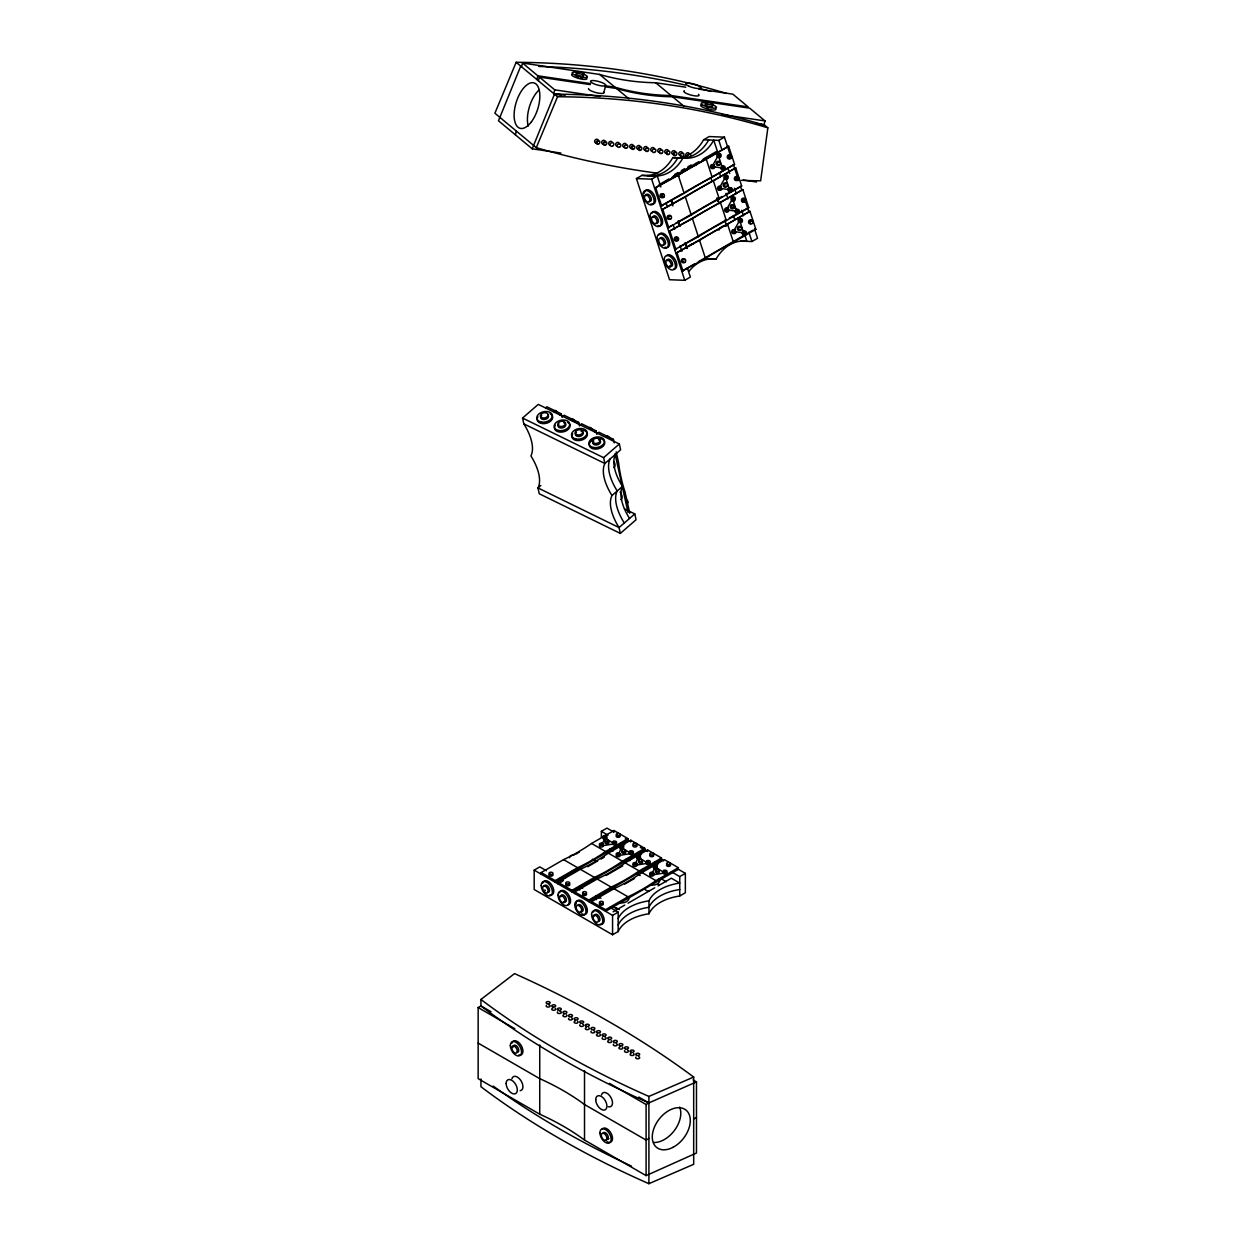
<?xml version="1.0" encoding="UTF-8"?>
<svg xmlns="http://www.w3.org/2000/svg" width="1246" height="1246" viewBox="0 0 1246 1246"><rect width="100%" height="100%" fill="white"/><g stroke="black" fill="none" stroke-linecap="round" stroke-linejoin="round"><path stroke-width="1.5" d="M560.887 153.056L532.213 148.819L554.47 94.182A894.659 772.832 -50.2 0 1 764.795 125.285L767.848 127.84L760.636 180.841A1017.375 878.851 -50.2 0 1 741.401 180.343M600.416 903.911L602.332 903.911M669.538 865.285L667.56 865.285M521.498 66.77L522.526 63.048L599.638 74.448A254.34 219.717 -50.2 0 0 655.723 82.75L685.814 87.204M515.346 134.786L516.358 131.079M536.839 79.51L537.851 75.804L522.526 63.048M538.365 80.788L539.393 77.081L590.168 84.588M539.393 77.081L554.719 89.837L553.707 93.543L565.17 95.241M603.734 92.889L605.758 85.46A7.912 1.853 15.3 0 0 595.09 80.741A7.912 1.853 15.3 0 0 593.626 83.669A7.912 1.853 15.3 0 0 605.758 85.46M605.213 86.815L616.505 88.482A254.34 219.717 -50.2 0 0 672.591 96.783L749.703 108.184L765.044 120.94L764.016 124.647L756.369 123.51M726.465 93.403A894.659 772.832 -50.2 0 0 516.14 62.3L494.896 113.23L536.294 147.667A1017.375 878.851 -50.2 0 0 657.701 173.256M520.735 66.131L498.478 120.769L532.213 148.819M536.294 147.667L557.538 96.736L516.14 62.3M675.114 238.656L675.908 238.033M742.289 199.874L743.286 199.298M749.485 221.321L749.5 222.52M603.282 843.978A1.978 1.137 0 0 1 601.538 845.411A1.978 1.137 0 0 1 599.404 844.165A1.978 1.137 0 0 1 601.88 843.168L601.366 844.274L603.282 843.978L603.282 845.598L612.705 844.134L612.705 842.514L614.621 842.218L613.219 841.408L613.219 843.028L604.917 838.231L604.917 836.627L606.319 837.437A1.978 1.137 0 0 1 606.319 839.041A1.978 1.137 0 0 1 603.516 839.041A1.978 1.137 0 0 1 603.516 837.437M604.403 839.337L604.917 836.627M604.917 838.231L601.88 844.788L601.88 843.168M620.072 853.666A1.978 1.137 0 0 1 618.343 855.099A1.978 1.137 0 0 1 616.194 853.868A1.978 1.137 0 0 1 618.67 852.856L618.172 853.962L620.072 853.666L620.072 855.286M621.209 849.04L621.707 846.314L623.109 847.124L623.109 848.744M621.707 846.314L618.67 854.476L618.67 852.856M636.877 863.369A1.978 1.137 0 0 1 635.133 864.802A1.978 1.137 0 0 1 632.984 863.556A1.978 1.137 0 0 1 635.476 862.559L634.962 863.665L636.877 863.369L636.877 864.989L648.2 863.229L648.2 861.609L646.814 860.799L646.814 862.419M637.999 858.743L638.513 856.018L639.914 856.827L639.914 858.447M638.513 856.018L635.476 864.179L635.476 862.559M653.667 873.057A1.978 1.137 0 0 1 651.923 874.505A1.978 1.137 0 0 1 649.789 873.259A1.978 1.137 0 0 1 652.265 872.262L651.751 873.353L653.667 873.057L653.667 874.676L665.006 872.932M654.789 868.431L655.303 865.705L656.704 866.515L656.704 868.135M655.303 865.705L652.265 873.867L652.265 872.262M713.21 167.727A1.978 1.526 -87.8 0 1 711.092 168.179A1.978 1.526 -87.8 0 1 710.796 165.407A1.978 1.526 -87.8 0 1 712.914 164.97L717.431 157.074L719.627 155.516L718.35 155.47L722.446 167.976L723.724 168.039L723.132 166.232L721.855 166.17M714.192 165.017L713.273 166.621L714.783 166.824A1.978 1.526 -87.8 0 1 712.821 168.522A1.978 1.526 -87.8 0 1 711.918 165.765A1.978 1.526 -87.8 0 1 714.192 165.017L712.914 164.97M719.098 188.255L725.452 177.15L729.549 189.657L730.826 189.704L730.234 187.897L728.957 187.85A1.978 1.526 -87.8 0 0 728.271 190.763A1.978 1.526 -87.8 0 0 730.483 191.199M721.294 186.698L720.375 188.302L721.886 188.504A1.978 1.526 -87.8 0 1 719.923 190.202A1.978 1.526 -87.8 0 1 719.02 187.43A1.978 1.526 -87.8 0 1 721.294 186.698L720.017 186.651M724.533 178.739L726.714 177.197L727.306 179.003L726.044 178.957M733.146 200.622L734.408 200.668L733.816 198.862L732.555 198.815L727.119 208.316L728.38 208.362L727.477 209.967L737.912 211.384L737.321 209.577L736.059 209.53M731.636 200.419L733.816 198.862M734.501 230.354A1.978 1.526 -87.8 0 1 733.645 233.516A1.978 1.526 -87.8 0 1 731.807 231.226A1.978 1.526 -87.8 0 1 734.221 229.996L739.641 220.495L740.918 220.542L741.51 222.349L740.233 222.302M734.221 229.996L735.483 230.043L734.564 231.647L745.015 233.049L744.423 231.242L743.161 231.195M738.738 222.1L740.918 220.542M550.125 874.692L551.838 875.268M662.233 196.245L660.863 195.56L662.218 195.046M728.334 156.108L728.209 157.494L729.268 157.65M620.337 533.397L539.269 493.774L537.992 487.949A42.878 20.59 49 0 0 530.905 455.911A42.878 20.59 49 0 0 523.834 423.874L522.541 418.049L538.272 404.389L619.34 443.997L620.617 449.822L604.886 463.496A42.878 20.59 49 0 0 611.973 495.534A42.878 20.59 49 0 0 619.044 527.572L620.337 533.397L636.067 519.738L634.775 513.913L624.433 508.851M545.514 407.925L546.823 406.788L561.307 413.859L562.086 417.441M559.984 414.996L561.307 413.859M562.88 416.413L564.189 415.276L578.674 422.347L579.468 425.93M577.365 423.484L578.674 422.347M580.262 424.902L581.571 423.765L596.04 430.836L596.834 434.418M594.731 431.973L596.04 430.836M597.628 433.39L598.937 432.253L613.406 439.324L614.2 442.906M540.857 485.473L537.992 487.949L619.044 527.572L634.775 513.913M612.098 440.461L613.406 439.324M523.834 423.874L604.886 463.496L603.609 457.671L619.34 443.997M611.973 495.534L622.455 486.423A42.878 20.59 49 0 1 615.384 454.385M668.417 216.43L668.432 218.268M749.625 221.134L750.559 221.103M491.017 1011.752L480.94 1005.927L478.153 1007.547L478.153 1078.647L539.736 1114.204A254.34 146.841 0 0 1 584.514 1140.059L646.098 1175.617L696.483 1153.002L696.483 1081.886L648.901 1102.897A894.659 516.529 0 0 1 480.94 1005.927L480.94 999.463L514.536 973.609A1017.375 587.38 0 0 1 693.679 1077.042L693.679 1164.309L648.901 1183.7A894.659 516.529 0 0 1 480.94 1086.73L480.94 1078.974M617.471 835.786L617.471 836.596M687.356 267.89L690.362 277.079L684.755 280.319L669.538 279.727L636.41 178.583L642.017 175.343A42.878 32.91 -87.8 0 0 672.809 157.572A42.878 32.91 -87.8 0 0 703.601 139.786L709.192 136.562L724.424 137.153L729.845 153.694M636.41 178.583L651.642 179.175L657.234 175.935L660.847 186.978M703.601 139.786L718.817 140.377L724.424 137.153M674.802 174.378L678.073 172.493M681.328 170.609L684.599 168.724M687.87 166.839L691.125 164.955M659.041 184.657L669.024 178.894M674.024 176.013L698.99 161.591M705.641 157.744L717.291 151.015L713.74 140.191A42.878 32.91 -87.8 0 1 682.948 157.962A42.878 32.91 -87.8 0 1 652.156 175.733M728.645 146.234L654.602 188.193L678.26 175.312A198.426 55.416 -18.1 0 1 706.248 159.161L728.645 146.234L734.564 164.285L712.167 177.228A198.426 55.416 -18.1 0 0 684.179 193.379L660.505 206.26L682.014 193.846M685.316 191.931L734.564 164.285M735.747 167.899L661.688 209.873L685.362 196.993A198.426 55.416 -18.1 0 1 713.351 180.826L735.747 167.899L741.65 185.966L719.269 198.893A198.426 55.416 -18.1 0 0 691.265 215.06L667.607 227.94L672.575 225.074M675.877 223.159L722.197 196.416M725.499 194.516L741.65 185.966M742.834 189.579L668.791 231.554L692.449 218.673A198.426 55.416 -18.1 0 1 720.437 202.506L742.834 189.579L748.753 207.646L726.356 220.573A198.426 55.416 -18.1 0 0 698.367 236.724L674.709 249.605M679.662 246.739L725.982 220.012M729.284 218.097L748.753 207.646M749.936 211.259L675.893 253.218L699.551 240.338A198.426 55.416 -18.1 0 1 727.539 224.187L749.936 211.259L755.855 229.311L733.458 242.238A198.426 55.416 -18.1 0 0 705.47 258.405L681.811 271.285M683.462 270.335L695.034 263.638M698.352 261.738L744.656 234.996M747.974 233.08L752.927 230.214M740.529 241.085L751.945 241.522L757.537 238.298L754.531 229.108M677.014 868.54L685.347 873.353L685.347 892.759L679.755 895.983A42.878 24.764 0 0 0 648.964 913.77A42.878 24.764 0 0 0 618.172 931.541L612.565 934.765L534.191 889.519L534.191 870.129L539.783 866.889L546.464 870.752M601.366 837.156L601.366 831.347L606.973 828.107L613.639 831.954M541.185 874.162L541.185 872.558L563.581 859.615A198.426 114.57 -60 0 0 591.57 843.464L613.966 830.537L627.968 838.62L627.968 840.225L555.186 882.246L555.186 880.626L577.583 867.699A198.426 114.57 -60 0 0 605.572 851.548L627.968 838.62M575.917 854.117L579.234 852.202M562.943 881L557.99 883.866L557.99 882.246L580.371 869.319A198.426 114.57 -60 0 0 608.375 853.152L630.756 840.225L644.758 848.308L644.758 849.928L571.976 891.949L571.976 890.329L594.373 877.402A198.426 114.57 -60 0 0 622.361 861.235L644.758 848.308M587.754 866.671L597.675 860.939A7.912 4.563 0 0 1 592.333 859.195M600.993 859.039L604.294 857.123M574.78 893.553L574.78 891.949L597.177 879.022A198.426 114.57 -60 0 0 625.165 862.855L647.562 849.928L661.548 858.011L661.548 859.615L588.782 901.637L588.782 900.033L611.163 887.09A198.426 114.57 -60 0 0 639.167 870.938L661.548 858.011M606.21 875.424L622.751 865.861M591.57 903.257L591.57 901.637L613.966 888.71A198.426 114.57 -60 0 0 641.955 872.558L664.352 859.615L678.354 867.699L678.354 869.319L605.572 911.34L605.572 909.72L627.968 896.793A198.426 114.57 -60 0 0 655.957 880.626L678.354 867.699M624.651 884.162L634.572 878.43M613.094 911.838L624.744 905.11M628.077 903.194L654.711 887.822M658.028 885.89L671.345 878.212L679.755 883.056A42.878 24.764 0 0 0 648.964 900.827A42.878 24.764 0 0 0 618.172 918.614M534.191 870.129L612.565 915.374L618.172 912.15L618.172 931.541M671.407 871.779L679.755 876.592L685.347 873.353M609.481 1083.366L646.098 1104.517L648.901 1102.897L638.824 1097.072M648.901 1138.455L646.098 1140.059L584.514 1104.517A254.34 146.841 0 0 0 539.736 1078.647L478.153 1043.104M693.679 1119.048L696.483 1117.444M585.075 894.862L585.277 893.958M480.94 999.463A894.659 516.529 0 0 0 648.901 1096.433L693.679 1077.042M735.794 177.571L735.81 179.533M618.655 836.689L617.673 836.689M618.172 855.581L629.495 853.822L629.495 852.217L631.41 851.921L630.009 851.111L630.009 852.731L621.707 847.934M646.3 863.525L646.3 861.905L648.2 861.609M663.09 873.228L663.09 871.608L665.006 871.312L663.604 870.502L663.604 872.122A1.978 1.137 0 0 0 663.729 873.804A1.978 1.137 0 0 0 666.626 873.586A1.978 1.137 0 0 0 665.987 871.935M718.942 157.276L720.219 157.323A1.978 1.526 -87.8 0 0 720.904 154.411A1.978 1.526 -87.8 0 0 718.584 154.099A1.978 1.526 -87.8 0 0 718.708 157.121M672.809 157.572L682.948 157.962M714.783 166.824L713.506 166.777L722.446 167.976M720.951 167.774L723.724 168.039M642.017 175.343L657.234 175.935M721.886 188.504L720.609 188.458L729.549 189.657M728.038 189.454L730.826 189.704M727.711 210.122L728.972 210.169A1.978 1.526 -87.8 0 1 727.025 211.882A1.978 1.526 -87.8 0 1 726.122 209.11A1.978 1.526 -87.8 0 1 728.38 208.362M735.14 211.135L736.402 211.181A1.978 1.526 -87.8 0 0 737.99 213.346A1.978 1.526 -87.8 0 0 739.392 210.901A1.978 1.526 -87.8 0 0 737.321 209.577M737.912 211.384L736.651 211.337L732.555 198.815M754.578 229.264L755.855 229.311M734.813 231.803L736.075 231.849A1.978 1.526 -87.8 0 1 734.128 233.547A1.978 1.526 -87.8 0 1 733.209 230.775A1.978 1.526 -87.8 0 1 735.483 230.043M742.242 232.8L743.504 232.846A1.978 1.526 -87.8 0 0 745.092 235.027A1.978 1.526 -87.8 0 0 746.494 232.566A1.978 1.526 -87.8 0 0 744.423 231.242M745.015 233.049L743.753 233.002L739.641 220.495M705.937 258.716L716.076 259.106A42.878 32.91 -87.8 0 1 746.868 241.335L744.501 234.108M698.99 89.151L732.835 94.151L748.176 106.907L671.049 95.506A254.34 219.717 -50.2 0 1 614.963 87.204L605.572 85.818M537.851 75.804L590.511 83.591M554.719 89.837L599.856 96.503M721.777 114.539L765.044 120.94M554.47 94.182L561.479 95.226M759.53 124.507L764.795 125.285M743.161 180.016L756.556 181.994M522.541 418.049L603.609 457.671M625.305 838.698L630.32 841.595M640.319 847.358L646.986 851.22M660.333 858.915L663.666 860.846M601.366 831.347L608.048 835.194M621.38 842.888L624.713 844.819M638.061 852.529L641.394 854.445M654.726 862.154L658.075 864.07M638.513 857.637L648.2 863.229M655.303 867.325L663.604 872.122M609.761 849.118L613.094 851.034M626.411 858.728L629.744 860.643M661.361 878.913L666.361 881.794M591.57 843.464L605.572 851.548M608.375 853.152L622.361 861.235M625.165 862.855L639.167 870.938M641.955 872.558L655.957 880.626M636.846 873.648L640.179 875.564M563.581 859.615L577.583 867.699M580.371 869.319L594.373 877.402M597.177 879.022L611.163 887.09M613.966 888.71L627.968 896.793M597.659 896.263L600.993 898.195M579.359 886.513L582.676 888.429M595.993 896.123L599.326 898.039M615.976 907.649L619.293 909.564M559.797 878.446L563.13 880.377M576.477 888.071L579.811 890.002M593.158 897.712L596.491 899.628M609.824 907.337L618.172 912.15M541.185 872.558L555.186 880.626M557.99 882.246L571.976 890.329M574.78 891.949L588.782 900.033M591.57 901.637L605.572 909.72M693.119 1079.939L696.483 1081.886M478.153 1007.547L514.769 1028.682M655.723 82.75L671.049 95.506M672.591 96.783L683.743 106.05M599.638 74.448L614.963 87.204M616.505 88.482L629.043 98.917M625.648 499.568L626.66 501.188M733.458 164.737L738.613 180.499M740.685 186.807L741.884 190.482M745.497 201.509L749.111 212.552M718.817 140.377L721.823 149.582M727.851 167.961L729.658 173.49M734.47 188.193L736.277 193.706M741.697 210.263L743.504 215.776M748.924 232.332L751.945 241.522M719.627 155.516L720.219 157.323M719.487 173.007L720.686 176.698M726.138 193.332L727.96 198.877M733.396 215.511L734.61 219.203M706.248 159.161L712.167 177.228M713.351 180.826L719.269 198.893M720.437 202.506L726.356 220.573M727.539 224.187L733.458 242.238M710.859 177.742L712.058 181.433M717.509 198.067L719.331 203.612M724.767 220.246L726.589 225.791M716.871 198.052L718.085 201.743M678.26 175.312L684.179 193.379M685.362 196.993L691.265 215.06M692.449 218.673L698.367 236.724M699.551 240.338L705.47 258.405M671.656 200.372L672.871 204.064M678.322 220.698L680.129 226.242M685.58 242.877L687.403 248.421M671.033 200.341L672.84 205.886M678.291 222.52L679.506 226.211M684.942 242.845L686.764 248.39M666.267 203.519L667.467 207.194M673.494 225.588L674.709 229.264M680.129 245.82L681.936 251.334M655.863 188.255L661.782 206.306M662.965 209.92L668.884 227.987M670.052 231.6L675.971 249.652M677.154 253.265L683.073 271.332M651.642 179.175L684.755 280.319M616.178 451.877L618.561 462.624A198.426 115.271 -64 0 0 624.994 491.765L629.744 513.274M615.026 453.715L628 512.418M679.755 876.592L679.755 895.983M648.964 900.827L648.964 913.77M648.901 1096.433L648.901 1183.7M647.562 849.928L647.562 851.548M646.098 1104.517L646.098 1175.617M630.756 840.225L630.756 841.844M613.966 830.537L613.966 832.157M612.565 915.374L612.565 934.765M606.319 839.041L606.319 837.437A1.978 1.137 0 0 0 606.054 835.692A1.978 1.137 0 0 0 603.126 836.144A1.978 1.137 0 0 0 604.403 837.733M584.514 1070.828L584.514 1140.059M539.736 1044.973L539.736 1114.204M685.985 155.703A1.978 1.713 -50.2 0 1 686.935 152.947A1.978 1.713 -50.2 0 1 689.365 153.897M687.34 156.544A1.978 1.713 -50.2 0 1 688.695 154.115A1.978 1.713 -50.2 0 1 690.891 155.174M674.429 154.021A1.978 1.713 -50.2 0 1 671.781 153.196A1.978 1.713 -50.2 0 1 673.619 150.657A1.978 1.713 -50.2 0 1 675.316 152.775M632.361 147.791A1.978 1.713 -50.2 0 1 629.728 146.981A1.978 1.713 -50.2 0 1 631.551 144.427A1.978 1.713 -50.2 0 1 633.248 146.561M652.483 151.264A1.978 1.713 -50.2 0 1 650.708 149.785A1.978 1.713 -50.2 0 1 652.265 147.604A1.978 1.713 -50.2 0 1 654.306 148.71M597.317 142.605A1.978 1.713 -50.2 0 1 594.669 141.795A1.978 1.713 -50.2 0 1 596.491 139.241A1.978 1.713 -50.2 0 1 598.189 141.374M617.424 146.078A1.978 1.713 -50.2 0 1 615.649 144.443A1.978 1.713 -50.2 0 1 617.533 142.356A1.978 1.713 -50.2 0 1 619.309 144.006M681.001 155.283A1.978 1.713 -50.2 0 1 678.759 153.928A1.978 1.713 -50.2 0 1 680.783 151.669A1.978 1.713 -50.2 0 1 682.325 153.819M603.874 143.882A1.978 1.713 -50.2 0 1 601.631 142.356A1.978 1.713 -50.2 0 1 603.967 140.284A1.978 1.713 -50.2 0 1 605.011 142.885M609.948 145.034A1.978 1.713 -50.2 0 1 609.216 142.013A1.978 1.713 -50.2 0 1 612.238 142.496M639.385 148.835A1.978 1.713 -50.2 0 1 636.737 148.025A1.978 1.713 -50.2 0 1 638.559 145.471A1.978 1.713 -50.2 0 1 640.257 147.604M667.42 152.978A1.978 1.713 -50.2 0 1 664.819 152.308A1.978 1.713 -50.2 0 1 666.283 149.676A1.978 1.713 -50.2 0 1 668.37 151.249M624.916 146.997A1.978 1.713 -50.2 0 1 622.689 145.798A1.978 1.713 -50.2 0 1 624.371 143.415A1.978 1.713 -50.2 0 1 626.317 145.034M659.959 152.183A1.978 1.713 -50.2 0 1 657.732 150.968A1.978 1.713 -50.2 0 1 659.43 148.601A1.978 1.713 -50.2 0 1 661.361 150.221M645.942 150.112A1.978 1.713 -50.2 0 1 643.699 148.741A1.978 1.713 -50.2 0 1 645.724 146.498A1.978 1.713 -50.2 0 1 647.266 148.632M538.802 66.443A894.659 772.832 -50.2 0 1 685.269 85.071M698.959 88.373A894.659 772.832 -50.2 0 1 710.843 91.456M582.754 74.994A3.956 0.934 15.3 0 1 580.34 75.928A3.956 0.934 15.3 0 1 576.213 73.561M582.552 73.763A7.912 1.853 15.3 0 1 585.511 77.579A7.912 1.853 15.3 0 1 573.051 74.012A7.912 1.853 15.3 0 1 578.627 72.642M586.274 77.719A7.912 1.853 15.3 0 1 579.406 78.638A7.912 1.853 15.3 0 1 572.132 74.153M582.349 78.046A3.956 0.934 15.3 0 1 580.792 77.968M577.864 77.221A3.956 0.934 15.3 0 1 576.275 76.52M698.445 94.307A7.912 1.853 15.3 0 1 691.577 95.226A7.912 1.853 15.3 0 1 684.303 90.74M712.307 105.972A3.956 0.934 15.3 0 1 708.382 106.299A3.956 0.934 15.3 0 1 705.719 104.088M711.591 104.368A7.912 1.853 15.3 0 1 714.97 108.168A7.912 1.853 15.3 0 1 702.822 105.1A7.912 1.853 15.3 0 1 705.734 102.888M715.858 108.963A7.912 1.853 15.3 0 1 706.466 108.698A7.912 1.853 15.3 0 1 702.137 104.571M707.868 108.153A3.956 0.934 15.3 0 1 706.903 107.841M603.687 92.375A7.912 1.853 15.3 0 1 596.273 92.671A7.912 1.853 15.3 0 1 588.517 88.544M528.226 126.08A23.752 11.276 -72.7 0 1 539.066 89.992M557.538 96.736A894.659 772.832 -50.2 0 1 767.848 127.84M625.975 499.599A1.978 0.95 49 0 1 627.968 501.484A1.978 0.95 49 0 1 627.345 502.777M626.146 501.795A1.978 0.95 49 0 1 626.66 502.636M606.677 436.863A1.978 0.95 49 0 1 607.612 436.022A1.978 0.95 49 0 1 609.45 437.876M589.28 428.017A1.978 0.95 49 0 1 590.433 427.612A1.978 0.95 49 0 1 592.068 429.387M571.976 419.248A1.978 0.95 49 0 1 573.643 419.513A1.978 0.95 49 0 1 574.873 421.646M571.384 420.136A1.978 0.95 49 0 1 572.148 420.494M554.61 410.759A1.978 0.95 49 0 1 556.277 411.024A1.978 0.95 49 0 1 557.507 413.158M553.707 411.616A1.978 0.95 49 0 1 554.392 411.772M620.087 491.983A7.912 3.8 49 0 1 620.757 499.584M614.044 461.627A7.912 3.8 49 0 1 613.686 467.546M629.542 518.461A42.878 20.59 49 0 1 622.455 486.423M624.293 523.024A42.878 20.59 49 0 1 617.206 490.971A42.878 20.59 49 0 1 610.135 458.933M547.851 414.996A3.956 2.601 -12.5 0 1 546.963 418.625A3.956 2.601 -12.5 0 1 541.699 418.983A3.956 2.601 -12.5 0 1 541.667 415.416M550.125 413.734A7.912 5.202 -12.5 0 1 551.106 420.712A7.912 5.202 -12.5 0 1 540.733 423.266A7.912 5.202 -12.5 0 1 537.929 416.74M565.217 423.484A3.956 2.601 -12.5 0 1 564.329 427.113A3.956 2.601 -12.5 0 1 559.065 427.471A3.956 2.601 -12.5 0 1 559.033 423.905M563.722 422.752A3.956 2.601 -12.5 0 1 564.563 423.048M567.506 422.223A7.912 5.202 -12.5 0 1 568.488 429.2A7.912 5.202 -12.5 0 1 558.099 431.755A7.912 5.202 -12.5 0 1 555.311 425.229M582.583 431.973A3.956 2.601 -12.5 0 1 581.695 435.602A3.956 2.601 -12.5 0 1 576.446 435.96A3.956 2.601 -12.5 0 1 576.415 432.393M581.088 431.241A3.956 2.601 -12.5 0 1 581.929 431.537M583.19 430.135A7.912 5.202 -12.5 0 1 586.57 436.832A7.912 5.202 -12.5 0 1 576.057 440.399A7.912 5.202 -12.5 0 1 572.677 433.717M598.454 439.745A3.956 2.601 -12.5 0 1 599.98 443.296A3.956 2.601 -12.5 0 1 594.311 444.697A3.956 2.601 -12.5 0 1 593.781 440.882M600.556 438.623A7.912 5.202 -12.5 0 1 603.22 446.177A7.912 5.202 -12.5 0 1 591.258 448.046A7.912 5.202 -12.5 0 1 592.753 439.854M745.155 233.718A1.978 1.526 -87.8 0 1 742.834 234.606A1.978 1.526 -87.8 0 1 742.818 231.476A1.978 1.526 -87.8 0 1 745.139 232.192M750.824 223.61A1.978 1.526 -87.8 0 1 748.706 222.738A1.978 1.526 -87.8 0 1 749.594 220.044A1.978 1.526 -87.8 0 1 751.572 221.383M739.812 229.934A1.978 1.526 -87.8 0 1 737.601 229.435A1.978 1.526 -87.8 0 1 738.224 226.616A1.978 1.526 -87.8 0 1 740.311 227.597M683.852 262.221A1.978 1.526 -87.8 0 1 681.64 261.8A1.978 1.526 -87.8 0 1 682.201 258.966A1.978 1.526 -87.8 0 1 684.319 259.884M741.059 221.196A1.978 1.526 -87.8 0 1 739.08 222.333A1.978 1.526 -87.8 0 1 738.239 219.779A1.978 1.526 -87.8 0 1 740.217 218.642M740.84 219.249A1.978 1.526 -87.8 0 1 741.043 219.685M739.999 222.146A1.978 1.526 -87.8 0 1 739.875 219.125A1.978 1.526 -87.8 0 1 742.195 219.436A1.978 1.526 -87.8 0 1 741.51 222.349M737.866 212.49A1.978 1.526 -87.8 0 1 735.623 212.832A1.978 1.526 -87.8 0 1 735.607 209.904A1.978 1.526 -87.8 0 1 737.85 210.076M744.298 201.213A1.978 1.526 -87.8 0 1 742.102 201.852A1.978 1.526 -87.8 0 1 741.853 198.955A1.978 1.526 -87.8 0 1 744.096 198.815M744.469 199.703A1.978 1.526 -87.8 0 1 744.454 200.731M733.193 207.443A1.978 1.526 -87.8 0 1 731.2 208.518A1.978 1.526 -87.8 0 1 730.405 205.948A1.978 1.526 -87.8 0 1 732.399 204.858M733.302 206.415A1.978 1.526 -87.8 0 1 733.302 206.929M677.217 239.715A1.978 1.526 -87.8 0 1 675.13 240.79A1.978 1.526 -87.8 0 1 674.522 238.002A1.978 1.526 -87.8 0 1 676.734 237.41M677.217 238.204A1.978 1.526 -87.8 0 1 677.326 238.702M733.769 199.983A1.978 1.526 -87.8 0 1 731.527 200.31A1.978 1.526 -87.8 0 1 731.511 197.398A1.978 1.526 -87.8 0 1 733.754 197.569M732.897 200.466A1.978 1.526 -87.8 0 1 732.788 197.444A1.978 1.526 -87.8 0 1 735.093 197.756A1.978 1.526 -87.8 0 1 734.408 200.668M719.69 190.062A1.978 1.526 -87.8 0 1 717.712 189.049A1.978 1.526 -87.8 0 1 718.506 186.448A1.978 1.526 -87.8 0 1 720.5 187.445M730.234 187.897A1.978 1.526 -87.8 0 1 732.305 189.221A1.978 1.526 -87.8 0 1 730.888 191.682A1.978 1.526 -87.8 0 1 729.315 189.501M728.832 187.928A1.978 1.526 -87.8 0 1 730.95 188.847M731.059 189.859A1.978 1.526 -87.8 0 1 730.763 190.809M737.352 179.05A1.978 1.526 -87.8 0 1 735.109 180.265A1.978 1.526 -87.8 0 1 734.844 177.15A1.978 1.526 -87.8 0 1 737.227 177.555M725.888 186.215A1.978 1.526 -87.8 0 1 723.661 186.479A1.978 1.526 -87.8 0 1 723.692 183.567A1.978 1.526 -87.8 0 1 725.92 183.801M669.927 218.502A1.978 1.526 -87.8 0 1 667.7 218.829A1.978 1.526 -87.8 0 1 667.685 215.916A1.978 1.526 -87.8 0 1 669.912 216.088M726.963 177.353A1.978 1.526 -87.8 0 1 724.767 178.926A1.978 1.526 -87.8 0 1 724.424 175.717A1.978 1.526 -87.8 0 1 726.854 176.34M725.811 178.801A1.978 1.526 -87.8 0 1 725.686 175.764A1.978 1.526 -87.8 0 1 727.991 176.075A1.978 1.526 -87.8 0 1 727.306 179.003M713.413 165.765A1.978 1.526 -87.8 0 1 713.413 167.276M723.132 166.232A1.978 1.526 -87.8 0 1 725.203 167.556A1.978 1.526 -87.8 0 1 723.801 170.001A1.978 1.526 -87.8 0 1 722.213 167.821M723.864 168.693A1.978 1.526 -87.8 0 1 721.434 169.472A1.978 1.526 -87.8 0 1 721.745 166.248A1.978 1.526 -87.8 0 1 723.957 167.665M730.265 157.385A1.978 1.526 -87.8 0 1 727.913 158.507A1.978 1.526 -87.8 0 1 727.944 155.267A1.978 1.526 -87.8 0 1 730.281 156.357M718.163 165.173A1.978 1.526 -87.8 0 1 716.185 164.114A1.978 1.526 -87.8 0 1 717.042 161.513A1.978 1.526 -87.8 0 1 719.02 162.572M662.218 197.475A1.978 1.526 -87.8 0 1 660.224 196.479A1.978 1.526 -87.8 0 1 661.034 193.862A1.978 1.526 -87.8 0 1 663.012 194.859M719.767 156.171A1.978 1.526 -87.8 0 1 717.665 157.245A1.978 1.526 -87.8 0 1 717.073 154.457A1.978 1.526 -87.8 0 1 719.269 153.865M719.549 154.224A1.978 1.526 -87.8 0 1 719.861 155.158M670.737 179.517A7.912 6.074 -87.8 0 1 679.008 176.231M701.529 161.746A7.912 6.074 -87.8 0 1 708.335 157.744M695.689 165.531A7.912 6.074 -87.8 0 1 695.875 163.475M718.942 230.183A7.912 6.074 -87.8 0 1 722.587 226.32M724.16 225.978A7.912 6.074 -87.8 0 1 725.733 226.18M689.1 246.272A7.912 6.074 -87.8 0 1 693.368 243.764M708.678 139.988A42.878 32.91 -87.8 0 1 677.886 157.759A42.878 32.91 -87.8 0 1 647.095 175.546M689.163 271.098A42.878 32.91 -87.8 0 1 716.076 259.106M705.174 258.732A42.878 32.91 -87.8 0 1 710.999 258.919M645.755 195.856A3.956 2.29 60 0 1 648.543 194.516A3.956 2.29 60 0 1 651.331 199.064A3.956 2.29 60 0 1 649.026 201.213M644.369 193.146A7.912 4.563 60 0 1 649.945 190.467A7.912 4.563 60 0 1 655.521 199.594A7.912 4.563 60 0 1 650.91 203.861M652.857 217.52A3.956 2.29 60 0 1 655.645 216.181A3.956 2.29 60 0 1 658.433 220.744A3.956 2.29 60 0 1 656.128 222.878M651.783 213.362A7.912 4.563 60 0 1 661.33 216.929A7.912 4.563 60 0 1 658.013 225.542M660.115 238.469A3.956 2.29 60 0 1 664.881 240.244A3.956 2.29 60 0 1 663.23 244.559M658.869 235.042A7.912 4.563 60 0 1 668.432 238.609A7.912 4.563 60 0 1 665.115 247.206M667.545 259.589A3.956 2.29 60 0 1 672.373 262.859A3.956 2.29 60 0 1 669.585 265.85M667.046 260.881A3.956 2.29 60 0 1 667.202 260.134M666.657 255.601A7.912 4.563 60 0 1 675.519 260.274A7.912 4.563 60 0 1 673.603 269.183M653.465 874.412A1.978 1.137 0 0 1 652.094 876.094A1.978 1.137 0 0 1 649.805 874.77A1.978 1.137 0 0 1 652.748 873.991M663.604 870.502A1.978 1.137 0 0 1 666.626 870.658A1.978 1.137 0 0 1 665.831 872.34A1.978 1.137 0 0 1 663.09 871.608M669.787 864.397A1.978 1.137 0 0 1 669.974 866.079A1.978 1.137 0 0 1 667.062 866.032A1.978 1.137 0 0 1 667.389 864.35M658.386 870.767A1.978 1.137 0 0 1 658.947 872.418A1.978 1.137 0 0 1 656.05 872.605A1.978 1.137 0 0 1 655.988 870.923M602.363 903.07A1.978 1.137 0 0 1 602.986 904.721A1.978 1.137 0 0 1 600.105 904.939A1.978 1.137 0 0 1 599.965 903.257M655.817 866.219A1.978 1.137 0 0 1 657.094 867.808A1.978 1.137 0 0 1 654.166 868.26A1.978 1.137 0 0 1 653.901 866.515M654.789 866.811A1.978 1.137 0 0 1 653.511 865.222A1.978 1.137 0 0 1 656.44 864.771A1.978 1.137 0 0 1 656.704 866.515M635.943 864.288A1.978 1.137 0 0 1 636.581 865.939A1.978 1.137 0 0 1 633.684 866.157A1.978 1.137 0 0 1 633.56 864.475M646.814 860.799A1.978 1.137 0 0 1 649.836 860.955A1.978 1.137 0 0 1 649.041 862.653A1.978 1.137 0 0 1 646.3 861.905M649.914 862.653A1.978 1.137 0 0 1 649.197 864.226A1.978 1.137 0 0 1 646.487 863.805A1.978 1.137 0 0 1 647.219 862.248M653.605 855.177A1.978 1.137 0 0 1 651.97 856.718A1.978 1.137 0 0 1 649.805 855.41M642.297 861.5A1.978 1.137 0 0 1 641.503 863.042A1.978 1.137 0 0 1 638.824 862.59A1.978 1.137 0 0 1 639.603 861.048M586.29 893.803A1.978 1.137 0 0 1 585.558 895.36A1.978 1.137 0 0 1 582.863 894.94A1.978 1.137 0 0 1 583.58 893.382M637.999 857.123A1.978 1.137 0 0 1 636.722 855.535A1.978 1.137 0 0 1 639.65 855.083A1.978 1.137 0 0 1 639.914 856.827A1.978 1.137 0 0 1 639.79 858.51A1.978 1.137 0 0 1 636.893 858.292A1.978 1.137 0 0 1 637.516 856.641M619.885 855.005A1.978 1.137 0 0 1 619.153 856.578A1.978 1.137 0 0 1 616.459 856.158A1.978 1.137 0 0 1 617.175 854.6M630.009 851.111A1.978 1.137 0 0 1 633.03 851.267A1.978 1.137 0 0 1 632.252 852.949A1.978 1.137 0 0 1 629.495 852.217M632.407 852.544A1.978 1.137 0 0 1 632.812 854.335A1.978 1.137 0 0 1 629.697 854.102A1.978 1.137 0 0 1 630.897 852.435M636.208 844.99A1.978 1.137 0 0 1 636.504 846.61A1.978 1.137 0 0 1 633.716 846.782A1.978 1.137 0 0 1 633.42 845.162M624.791 851.376A1.978 1.137 0 0 1 625.367 853.027A1.978 1.137 0 0 1 622.455 853.214A1.978 1.137 0 0 1 622.393 851.532M568.768 883.679A1.978 1.137 0 0 1 569.406 885.33A1.978 1.137 0 0 1 566.509 885.548A1.978 1.137 0 0 1 566.385 883.866M621.209 847.42A1.978 1.137 0 0 1 619.916 845.832A1.978 1.137 0 0 1 622.844 845.38A1.978 1.137 0 0 1 623.109 847.124M623.623 847.638A1.978 1.137 0 0 1 621.707 849.071A1.978 1.137 0 0 1 619.807 847.638M602.363 844.897A1.978 1.137 0 0 1 602.986 846.548A1.978 1.137 0 0 1 600.105 846.766A1.978 1.137 0 0 1 599.965 845.084M613.219 841.408A1.978 1.137 0 0 1 616.24 841.564A1.978 1.137 0 0 1 615.446 843.262A1.978 1.137 0 0 1 612.705 842.514M616.022 843.028A1.978 1.137 0 0 1 615.882 844.71A1.978 1.137 0 0 1 613.001 844.492A1.978 1.137 0 0 1 613.624 842.841M619.76 835.521A1.978 1.137 0 0 1 619.184 837.172A1.978 1.137 0 0 1 616.381 836.689A1.978 1.137 0 0 1 617.455 835.116M608.702 842.109A1.978 1.137 0 0 1 607.923 843.651A1.978 1.137 0 0 1 605.229 843.199A1.978 1.137 0 0 1 606.023 841.657M607.518 841.564A1.978 1.137 0 0 1 608.001 841.673M552.694 874.412A1.978 1.137 0 0 1 551.978 875.969A1.978 1.137 0 0 1 549.268 875.549A1.978 1.137 0 0 1 550 873.991M564.812 878.399A7.912 4.563 0 0 1 563.005 877.823M574.095 870.456A7.912 4.563 0 0 1 570.87 871.92M605.914 851.641A7.912 4.563 0 0 1 603.438 853.526M659.041 878.851A7.912 4.563 0 0 1 650.786 885.174M648.777 891.326A7.912 4.563 0 0 1 644.462 888.881M657.997 884.286A7.912 4.563 0 0 1 659.041 885.314M628.809 897.774A7.912 4.563 0 0 1 619.994 902.945M617.985 909.113A7.912 4.563 0 0 1 613.671 906.652M679.755 889.519A42.878 24.764 0 0 0 648.964 907.29A42.878 24.764 0 0 0 618.172 925.077M569.469 857.684A42.878 24.764 0 0 0 570.575 855.581A42.878 24.764 0 0 0 574.219 854.943M544.081 886.311A3.956 2.29 60 0 1 548.77 887.573A3.956 2.29 60 0 1 547.508 892.261M545.39 890.703A3.956 2.29 60 0 1 544.814 889.862M542.773 883.103A7.912 4.563 60 0 1 552.149 885.626A7.912 4.563 60 0 1 549.642 894.986M560.778 896.793A3.956 2.29 60 0 1 563.581 895.173A3.956 2.29 60 0 1 566.385 900.033A3.956 2.29 60 0 1 563.581 901.637M559.579 892.806A7.912 4.563 60 0 1 568.394 894.441A7.912 4.563 60 0 1 567.787 904.814M577.957 905.094A3.956 2.29 60 0 1 582.801 907.882A3.956 2.29 60 0 1 580.371 911.34M576.929 901.263A7.912 4.563 60 0 1 586.617 906.87A7.912 4.563 60 0 1 581.773 913.77M576.182 904.066A7.912 4.563 60 0 1 576.368 902.509M594.373 916.184A3.956 2.29 60 0 1 598.578 915.81A3.956 2.29 60 0 1 598.578 921.417M593.158 912.197A7.912 4.563 60 0 1 602.534 914.704A7.912 4.563 60 0 1 600.027 924.08M566.323 1014.82A1.978 1.137 0 0 1 566.182 1016.502A1.978 1.137 0 0 1 563.285 1016.269A1.978 1.137 0 0 1 563.94 1014.633M611.116 1040.675A1.978 1.137 0 0 1 610.976 1042.357A1.978 1.137 0 0 1 608.079 1042.139A1.978 1.137 0 0 1 608.733 1040.488M593.921 1030.8A1.978 1.137 0 0 1 594.622 1032.358A1.978 1.137 0 0 1 591.912 1032.778A1.978 1.137 0 0 1 591.211 1031.205M638.7 1056.655A1.978 1.137 0 0 1 639.4 1058.228A1.978 1.137 0 0 1 636.706 1058.633A1.978 1.137 0 0 1 635.99 1057.06M548.645 1004.821A1.978 1.137 0 0 1 549.984 1006.332A1.978 1.137 0 0 1 547.274 1006.955A1.978 1.137 0 0 1 546.418 1005.351M559.843 1011.285A1.978 1.137 0 0 1 561.183 1012.796A1.978 1.137 0 0 1 558.473 1013.419A1.978 1.137 0 0 1 557.616 1011.814M622.315 1047.138A1.978 1.137 0 0 1 622.175 1048.821A1.978 1.137 0 0 1 619.278 1048.602A1.978 1.137 0 0 1 619.932 1046.952M555.14 1008.357A1.978 1.137 0 0 1 554.984 1010.039A1.978 1.137 0 0 1 552.103 1009.805A1.978 1.137 0 0 1 552.741 1008.17M571.525 1017.873A1.978 1.137 0 0 1 572.226 1019.43A1.978 1.137 0 0 1 569.515 1019.835A1.978 1.137 0 0 1 568.815 1018.278M633.513 1053.602A1.978 1.137 0 0 1 633.357 1055.284A1.978 1.137 0 0 1 630.476 1055.066A1.978 1.137 0 0 1 631.13 1053.415M577.521 1021.284A1.978 1.137 0 0 1 577.381 1022.966A1.978 1.137 0 0 1 574.484 1022.732A1.978 1.137 0 0 1 575.138 1021.097M627.501 1050.191A1.978 1.137 0 0 1 628.218 1051.764A1.978 1.137 0 0 1 625.508 1052.169A1.978 1.137 0 0 1 624.791 1050.596M605.104 1037.264A1.978 1.137 0 0 1 605.821 1038.821A1.978 1.137 0 0 1 603.111 1039.242A1.978 1.137 0 0 1 602.41 1037.669M582.723 1024.337A1.978 1.137 0 0 1 583.424 1025.894A1.978 1.137 0 0 1 580.714 1026.315A1.978 1.137 0 0 1 580.013 1024.742M616.303 1043.727A1.978 1.137 0 0 1 617.019 1045.285A1.978 1.137 0 0 1 614.309 1045.706A1.978 1.137 0 0 1 613.593 1044.132M588.719 1027.748A1.978 1.137 0 0 1 588.579 1029.43A1.978 1.137 0 0 1 585.682 1029.196A1.978 1.137 0 0 1 586.336 1027.561M599.918 1034.211A1.978 1.137 0 0 1 599.778 1035.893A1.978 1.137 0 0 1 596.881 1035.66A1.978 1.137 0 0 1 597.535 1034.024M631.535 1166.147A894.659 516.529 0 0 1 493.167 1086.06M603.08 1133.003A3.956 2.29 60 0 1 607.736 1135.34A3.956 2.29 60 0 1 606.241 1139.56M608.889 1138.642A3.956 2.29 60 0 1 608.313 1138.828M602.067 1129.188A7.912 4.563 60 0 1 611.755 1134.779A7.912 4.563 60 0 1 606.911 1141.679M511.935 1078.709A7.912 4.563 60 0 1 520.75 1080.344A7.912 4.563 60 0 1 520.127 1090.717M513.134 1047.138A3.956 2.29 60 0 1 515.688 1045.394A3.956 2.29 60 0 1 518.694 1049.786A3.956 2.29 60 0 1 516.654 1052.294M511.935 1043.151A7.912 4.563 60 0 1 521.295 1045.659A7.912 4.563 60 0 1 518.788 1055.035M601.507 1094.86A7.912 4.563 60 0 1 610.867 1097.383A7.912 4.563 60 0 1 608.36 1106.744M679.662 1107.118A23.752 15.513 -52.4 0 1 674.6 1130.231A23.752 15.513 -52.4 0 1 653.714 1142.489M675.519 155.532A1.978 1.713 -50.2 0 0 676.422 152.323A1.978 1.713 -50.2 0 0 673.338 153.507A1.978 1.713 -50.2 0 0 675.519 155.532M633.451 149.302A1.978 1.713 -50.2 0 0 634.354 146.094A1.978 1.713 -50.2 0 0 631.286 147.293A1.978 1.713 -50.2 0 0 633.451 149.302M654.493 152.417A1.978 1.713 -50.2 0 0 655.38 149.209A1.978 1.713 -50.2 0 0 652.312 150.408A1.978 1.713 -50.2 0 0 654.493 152.417M598.407 144.131A1.978 1.713 -50.2 0 0 599.295 140.907A1.978 1.713 -50.2 0 0 596.227 142.106A1.978 1.713 -50.2 0 0 598.407 144.131M619.433 147.23A1.978 1.713 -50.2 0 0 620.337 144.022A1.978 1.713 -50.2 0 0 617.268 145.221A1.978 1.713 -50.2 0 0 619.433 147.23M682.528 156.56A1.978 1.713 -50.2 0 0 683.431 153.351A1.978 1.713 -50.2 0 0 680.363 154.551A1.978 1.713 -50.2 0 0 682.528 156.56M605.416 145.159A1.978 1.713 -50.2 0 0 606.319 141.951A1.978 1.713 -50.2 0 0 603.235 143.15A1.978 1.713 -50.2 0 0 605.416 145.159M640.46 150.345A1.978 1.713 -50.2 0 0 641.363 147.137A1.978 1.713 -50.2 0 0 638.295 148.336A1.978 1.713 -50.2 0 0 640.46 150.345M612.425 146.203A1.978 1.713 -50.2 0 0 613.328 142.978A1.978 1.713 -50.2 0 0 610.244 144.178A1.978 1.713 -50.2 0 0 612.425 146.203M668.51 154.488A1.978 1.713 -50.2 0 0 669.414 151.28A1.978 1.713 -50.2 0 0 666.33 152.479A1.978 1.713 -50.2 0 0 668.51 154.488M626.442 148.274A1.978 1.713 -50.2 0 0 627.345 145.066A1.978 1.713 -50.2 0 0 624.277 146.265A1.978 1.713 -50.2 0 0 626.442 148.274M661.501 153.46A1.978 1.713 -50.2 0 0 662.405 150.236A1.978 1.713 -50.2 0 0 659.321 151.436A1.978 1.713 -50.2 0 0 661.501 153.46M647.484 151.373A1.978 1.713 -50.2 0 0 648.372 148.165A1.978 1.713 -50.2 0 0 645.303 149.364A1.978 1.713 -50.2 0 0 647.484 151.373M578.004 73.156A3.956 0.934 15.3 0 0 584.078 74.059A3.956 0.934 15.3 0 0 578.751 71.692A3.956 0.934 15.3 0 0 578.004 73.156M688.929 86.223A7.912 1.853 15.3 0 0 701.062 88.03A7.912 1.853 15.3 0 0 690.393 83.295A7.912 1.853 15.3 0 0 688.929 86.223M707.043 103.776A3.956 0.934 15.3 0 0 713.117 104.68A3.956 0.934 15.3 0 0 707.775 102.312A3.956 0.934 15.3 0 0 707.043 103.776M531.481 121.719A23.752 11.276 -72.7 0 0 535.188 83.435A23.752 11.276 -72.7 0 0 514.287 111.688A23.752 11.276 -72.7 0 0 531.481 121.719M540.998 421.958A7.912 5.202 -12.5 0 0 552.367 415.619A7.912 5.202 -12.5 0 0 540.328 412.924A7.912 5.202 -12.5 0 0 540.998 421.958M542.462 417.94A3.956 2.601 -12.5 0 0 548.147 414.762A3.956 2.601 -12.5 0 0 542.119 413.423A3.956 2.601 -12.5 0 0 542.462 417.94M558.364 430.462A7.912 5.202 -12.5 0 0 569.734 424.107A7.912 5.202 -12.5 0 0 557.694 421.413A7.912 5.202 -12.5 0 0 558.364 430.462M559.828 426.428A3.956 2.601 -12.5 0 0 565.513 423.251A3.956 2.601 -12.5 0 0 559.501 421.911A3.956 2.601 -12.5 0 0 559.828 426.428M575.73 438.95A7.912 5.202 -12.5 0 0 587.1 432.596A7.912 5.202 -12.5 0 0 575.076 429.901A7.912 5.202 -12.5 0 0 575.73 438.95M577.194 434.916A3.956 2.601 -12.5 0 0 582.879 431.755A3.956 2.601 -12.5 0 0 576.867 430.4A3.956 2.601 -12.5 0 0 577.194 434.916M593.112 447.439A7.912 5.202 -12.5 0 0 604.481 441.084A7.912 5.202 -12.5 0 0 592.442 438.39A7.912 5.202 -12.5 0 0 593.112 447.439M594.56 443.405A3.956 2.601 -12.5 0 0 600.245 440.243A3.956 2.601 -12.5 0 0 594.233 438.888A3.956 2.601 -12.5 0 0 594.56 443.405M752.413 223.346A1.978 1.526 -87.8 0 0 751.774 220.044A1.978 1.526 -87.8 0 0 749.89 222.473A1.978 1.526 -87.8 0 0 752.413 223.346M741.354 229.607A1.978 1.526 -87.8 0 0 740.389 226.445A1.978 1.526 -87.8 0 0 738.753 229.186A1.978 1.526 -87.8 0 0 741.354 229.607M685.393 261.894A1.978 1.526 -87.8 0 0 684.365 258.763A1.978 1.526 -87.8 0 0 682.777 261.551A1.978 1.526 -87.8 0 0 685.393 261.894M727.415 211.088A1.978 1.526 -87.8 0 0 726.387 207.957A1.978 1.526 -87.8 0 0 724.798 210.73A1.978 1.526 -87.8 0 0 727.415 211.088M745.326 201.665A1.978 1.526 -87.8 0 0 744.687 198.363A1.978 1.526 -87.8 0 0 742.787 200.793A1.978 1.526 -87.8 0 0 745.326 201.665M734.252 207.942A1.978 1.526 -87.8 0 0 733.287 204.78A1.978 1.526 -87.8 0 0 731.651 207.506A1.978 1.526 -87.8 0 0 734.252 207.942M678.291 240.229A1.978 1.526 -87.8 0 0 677.279 237.098A1.978 1.526 -87.8 0 0 675.69 239.871A1.978 1.526 -87.8 0 0 678.291 240.229M738.224 180A1.978 1.526 -87.8 0 0 737.585 176.683A1.978 1.526 -87.8 0 0 735.701 179.113A1.978 1.526 -87.8 0 0 738.224 180M727.166 186.261A1.978 1.526 -87.8 0 0 726.184 183.1A1.978 1.526 -87.8 0 0 724.565 185.841A1.978 1.526 -87.8 0 0 727.166 186.261M671.205 218.548A1.978 1.526 -87.8 0 0 670.177 215.418A1.978 1.526 -87.8 0 0 668.588 218.19A1.978 1.526 -87.8 0 0 671.205 218.548M731.122 158.32A1.978 1.526 -87.8 0 0 730.483 155.018A1.978 1.526 -87.8 0 0 728.599 157.448A1.978 1.526 -87.8 0 0 731.122 158.32M720.063 164.581A1.978 1.526 -87.8 0 0 719.098 161.435A1.978 1.526 -87.8 0 0 717.462 164.161A1.978 1.526 -87.8 0 0 720.063 164.581M664.102 196.868A1.978 1.526 -87.8 0 0 663.074 193.737A1.978 1.526 -87.8 0 0 661.486 196.525A1.978 1.526 -87.8 0 0 664.102 196.868M643.029 195.684A7.912 4.563 60 0 0 652.141 204.765A7.912 4.563 60 0 0 650.459 192.772A7.912 4.563 60 0 0 643.029 195.684M644.384 197.522A3.956 2.29 60 0 0 648.948 202.07A3.956 2.29 60 0 0 648.107 196.058A3.956 2.29 60 0 0 644.384 197.522M650.132 217.349A7.912 4.563 60 0 0 659.243 226.445A7.912 4.563 60 0 0 657.561 214.452A7.912 4.563 60 0 0 650.132 217.349M651.487 219.187A3.956 2.29 60 0 0 656.035 223.735A3.956 2.29 60 0 0 655.194 217.739A3.956 2.29 60 0 0 651.487 219.187M657.218 239.03A7.912 4.563 60 0 0 666.33 248.125A7.912 4.563 60 0 0 664.648 236.117A7.912 4.563 60 0 0 657.218 239.03M658.589 240.867A3.956 2.29 60 0 0 663.137 245.415A3.956 2.29 60 0 0 662.296 239.419A3.956 2.29 60 0 0 658.589 240.867M664.32 260.71A7.912 4.563 60 0 0 673.432 269.79A7.912 4.563 60 0 0 671.75 257.797A7.912 4.563 60 0 0 664.32 260.71M665.676 262.548A3.956 2.29 60 0 0 670.239 267.096A3.956 2.29 60 0 0 669.398 261.084A3.956 2.29 60 0 0 665.676 262.548M667.311 864.553A1.978 1.137 0 0 0 670.504 863.836A1.978 1.137 0 0 0 667.84 862.59A1.978 1.137 0 0 0 667.311 864.553M656.331 871.11A1.978 1.137 0 0 0 659.336 870.16A1.978 1.137 0 0 0 656.408 869.132A1.978 1.137 0 0 0 656.331 871.11M600.385 903.443A1.978 1.137 0 0 0 603.344 902.447A1.978 1.137 0 0 0 600.385 901.465A1.978 1.137 0 0 0 600.385 903.443M650.505 854.849A1.978 1.137 0 0 0 653.714 854.149A1.978 1.137 0 0 0 651.051 852.903A1.978 1.137 0 0 0 650.505 854.849M639.525 861.407A1.978 1.137 0 0 0 642.531 860.456A1.978 1.137 0 0 0 639.603 859.428A1.978 1.137 0 0 0 639.525 861.407M583.58 893.74A1.978 1.137 0 0 0 586.555 892.759A1.978 1.137 0 0 0 583.58 891.762A1.978 1.137 0 0 0 583.58 893.74M633.716 845.162A1.978 1.137 0 0 0 636.908 844.445A1.978 1.137 0 0 0 634.245 843.199A1.978 1.137 0 0 0 633.716 845.162M622.735 851.703A1.978 1.137 0 0 0 625.741 850.753A1.978 1.137 0 0 0 622.813 849.725A1.978 1.137 0 0 0 622.735 851.703M566.79 884.053A1.978 1.137 0 0 0 569.765 883.056A1.978 1.137 0 0 0 566.79 882.059A1.978 1.137 0 0 0 566.79 884.053M616.926 835.459A1.978 1.137 0 0 0 620.119 834.758A1.978 1.137 0 0 0 617.455 833.512A1.978 1.137 0 0 0 616.926 835.459M605.945 842.016A1.978 1.137 0 0 0 608.951 841.066A1.978 1.137 0 0 0 606.023 840.038A1.978 1.137 0 0 0 605.945 842.016M549.579 874.162A1.978 1.137 0 0 0 552.897 873.648A1.978 1.137 0 0 0 550.467 872.262A1.978 1.137 0 0 0 549.579 874.162M541.185 885.485A7.912 4.563 60 0 0 549.579 895.921A7.912 4.563 60 0 0 549.579 884.738A7.912 4.563 60 0 0 541.185 885.485M542.586 887.9A3.956 2.29 60 0 0 546.792 893.133A3.956 2.29 60 0 0 546.792 887.526A3.956 2.29 60 0 0 542.586 887.9M557.99 895.173A7.912 4.563 60 0 0 566.385 905.624A7.912 4.563 60 0 0 566.385 894.426A7.912 4.563 60 0 0 557.99 895.173M559.376 897.603A3.956 2.29 60 0 0 563.581 902.82A3.956 2.29 60 0 0 563.581 897.229A3.956 2.29 60 0 0 559.376 897.603M574.78 904.876A7.912 4.563 60 0 0 583.175 915.327A7.912 4.563 60 0 0 583.175 904.129A7.912 4.563 60 0 0 574.78 904.876M576.182 907.29A3.956 2.29 60 0 0 580.371 912.524A3.956 2.29 60 0 0 580.371 906.917A3.956 2.29 60 0 0 576.182 907.29M591.57 914.564A7.912 4.563 60 0 0 599.965 925.015A7.912 4.563 60 0 0 599.965 913.816A7.912 4.563 60 0 0 591.57 914.564M592.971 916.994A3.956 2.29 60 0 0 597.177 922.211A3.956 2.29 60 0 0 597.177 916.62A3.956 2.29 60 0 0 592.971 916.994M563.924 1013.372A1.978 1.137 0 0 0 566.899 1012.406A1.978 1.137 0 0 0 563.94 1011.394A1.978 1.137 0 0 0 563.924 1013.372M575.122 1019.835A1.978 1.137 0 0 0 578.097 1018.87A1.978 1.137 0 0 0 575.138 1017.857A1.978 1.137 0 0 0 575.122 1019.835M608.702 1039.242A1.978 1.137 0 0 0 611.693 1038.261A1.978 1.137 0 0 0 608.733 1037.264A1.978 1.137 0 0 0 608.702 1039.242M591.912 1029.539A1.978 1.137 0 0 0 594.887 1028.557A1.978 1.137 0 0 0 591.928 1027.561A1.978 1.137 0 0 0 591.912 1029.539M636.706 1055.393A1.978 1.137 0 0 0 639.681 1054.412A1.978 1.137 0 0 0 636.722 1053.415A1.978 1.137 0 0 0 636.706 1055.393M558.317 1010.148A1.978 1.137 0 0 0 561.307 1009.167A1.978 1.137 0 0 0 558.348 1008.17A1.978 1.137 0 0 0 558.317 1010.148M547.119 1003.684A1.978 1.137 0 0 0 550.109 1002.703A1.978 1.137 0 0 0 547.15 1001.706A1.978 1.137 0 0 0 547.119 1003.684M619.901 1045.706A1.978 1.137 0 0 0 622.891 1044.724A1.978 1.137 0 0 0 619.932 1043.727A1.978 1.137 0 0 0 619.901 1045.706M552.726 1006.908A1.978 1.137 0 0 0 555.7 1005.943A1.978 1.137 0 0 0 552.741 1004.93A1.978 1.137 0 0 0 552.726 1006.908M569.515 1016.611A1.978 1.137 0 0 0 572.506 1015.63A1.978 1.137 0 0 0 569.547 1014.633A1.978 1.137 0 0 0 569.515 1016.611M631.099 1052.169A1.978 1.137 0 0 0 634.074 1051.188A1.978 1.137 0 0 0 631.13 1050.191A1.978 1.137 0 0 0 631.099 1052.169M603.111 1036.002A1.978 1.137 0 0 0 606.086 1035.021A1.978 1.137 0 0 0 603.126 1034.024A1.978 1.137 0 0 0 603.111 1036.002M625.508 1048.93A1.978 1.137 0 0 0 628.482 1047.948A1.978 1.137 0 0 0 625.523 1046.952A1.978 1.137 0 0 0 625.508 1048.93M580.714 1023.075A1.978 1.137 0 0 0 583.689 1022.094A1.978 1.137 0 0 0 580.745 1021.097A1.978 1.137 0 0 0 580.714 1023.075M614.309 1042.466A1.978 1.137 0 0 0 617.284 1041.485A1.978 1.137 0 0 0 614.325 1040.488A1.978 1.137 0 0 0 614.309 1042.466M586.321 1026.315A1.978 1.137 0 0 0 589.296 1025.333A1.978 1.137 0 0 0 586.336 1024.321A1.978 1.137 0 0 0 586.321 1026.315M597.504 1032.778A1.978 1.137 0 0 0 600.494 1031.797A1.978 1.137 0 0 0 597.535 1030.785A1.978 1.137 0 0 0 597.504 1032.778M599.918 1132.785A7.912 4.563 60 0 0 608.313 1143.236A7.912 4.563 60 0 0 608.313 1132.038A7.912 4.563 60 0 0 599.918 1132.785M601.304 1135.215A3.956 2.29 60 0 0 605.509 1140.433A3.956 2.29 60 0 0 605.509 1134.841A3.956 2.29 60 0 0 601.304 1135.215M506.141 1083.506A7.912 4.563 60 0 0 514.536 1093.941A7.912 4.563 60 0 0 514.536 1082.758A7.912 4.563 60 0 0 506.141 1083.506M510.33 1045.519A7.912 4.563 60 0 0 518.741 1055.969A7.912 4.563 60 0 0 518.741 1044.771A7.912 4.563 60 0 0 510.33 1045.519M511.732 1047.948A3.956 2.29 60 0 0 515.937 1053.166A3.956 2.29 60 0 0 515.937 1047.575A3.956 2.29 60 0 0 511.732 1047.948M595.713 1099.657A7.912 4.563 60 0 0 604.108 1110.108A7.912 4.563 60 0 0 604.108 1098.91A7.912 4.563 60 0 0 595.713 1099.657M672.902 1147.379A23.752 15.513 -52.4 0 0 686.889 1110.918A23.752 15.513 -52.4 0 0 654.088 1127.957A23.752 15.513 -52.4 0 0 672.902 1147.379"/></g></svg>
